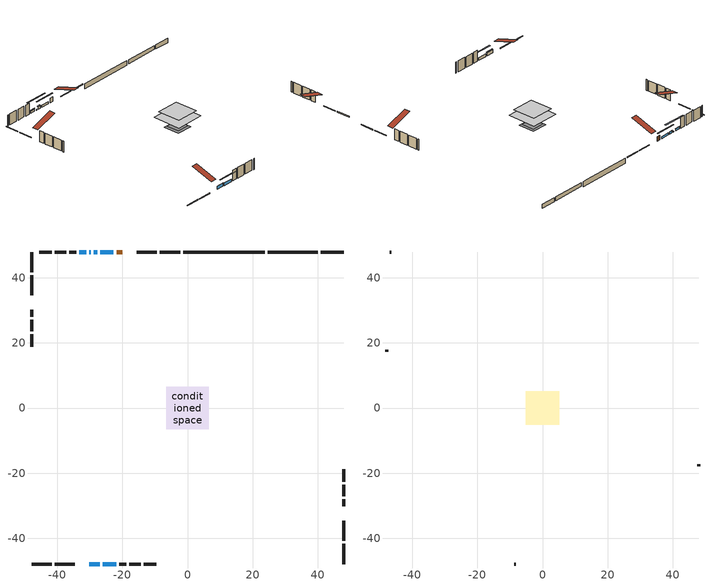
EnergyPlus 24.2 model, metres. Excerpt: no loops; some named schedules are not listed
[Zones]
conditioned space
 floor adiabatic (AdiabaticFloorConstruction): -6.56,-6.56 -6.56,6.56 6.56,6.56 6.56,-6.56 z2.84
 floor foundation (Slab1 construction): -1.92,-1.92 -1.92,1.92 1.92,1.92 1.92,-1.92 z-1.56
 floor foundation (Slab1 construction 1): -2.83,-2.83 -2.83,2.83 2.83,2.83 2.83,-2.83 z-1.37
 floor foundation (Slab1 construction 2): -3.64,-3.64 -3.64,3.64 3.64,3.64 3.64,-3.64 z-1.83
 wall outside (RimJoist1 construction): -2.29,47.89 -8.49,47.89 / -47.89,-47.89 -41.69,-47.89 / -47.89,47.89 -47.89,41.69 / 47.89,-47.89 47.89,-41.69 z0.4:0.7
 wall outside (RimJoist2 construction): -9.42,47.89 -15.57,47.89 / -40.76,-47.89 -34.62,-47.89 / -47.89,40.76 -47.89,34.62 / 47.89,-40.76 47.89,-34.62 z0.4:0.7
 wall outside (AdiabaticWallConstruction 1): -20.08,47.89 -21.79,47.89 z0.4:2.43
 wall outside (AdiabaticWallConstruction): -22.72,47.89 -26.78,47.89 z0.4:1.29; -27.7,47.89 -28.83,47.89 / -31.02,47.89 -33.27,47.89 z0.4:1.39; -30.1,-47.89 -26.91,-47.89 z0.4:1.8; -29.75,47.89 -30.1,47.89 z0.4:0.7; -25.98,-47.89 -21.9,-47.89 z0.4:1.6
 wall outside (Wall1 construction): -34.2,47.89 -36.3,47.89 / -20.97,-47.89 -18.87,-47.89 / -47.89,30.1 -47.89,28 / 47.89,-30.1 47.89,-28 z0.4:5.28
 wall outside (Wall2 construction): -37.23,47.89 -40.75,47.89 / -17.94,-47.89 -14.41,-47.89 / -47.89,27.07 -47.89,23.54 / 47.89,-27.07 47.89,-23.54 z0.4:5.28
 wall outside (Wall3 construction): -41.68,47.89 -45.54,47.89 / -13.49,-47.89 -9.63,-47.89 / -47.89,22.61 -47.89,18.76 / 47.89,-22.61 47.89,-18.76 z0.4:5.28
 wall foundation (FoundationWall1 construction): 47.89,47.89 40.88,47.89 z-1.56:0.4
 wall foundation (FoundationWall2 construction): 39.95,47.89 24.71,47.89 z-1.37:0.31
 wall foundation (FoundationWall3 construction): -1.36,47.89,-1.83 -1.36,47.89,0.4 21.27,47.89,0.4 21.27,47.89,0.36 23.78,47.89,0.36 23.78,47.89,-1.83
 window (WindowConstruction): -22.72,47.89 -26.78,47.89 z0.4:1.29
 window (WindowConstruction 3): -27.71,47.89 -28.83,47.89 z0.4:1.39
 window (WindowConstruction 4): -30.1,-47.89 -26.91,-47.89 z0.4:1.8
 window (WindowConstruction 5): -29.76,47.89 -30.09,47.89 z0.4:0.7
 window (WindowConstruction 1): -25.98,-47.89 -21.9,-47.89 z0.4:1.59
 window (WindowConstruction 2): -31.02,47.89 -33.27,47.89 z0.4:1.38
 door (Door): -20.08,47.89 -21.79,47.89 z0.4:2.43
 ceiling adiabatic (AdiabaticFloorConstruction): 6.56,-6.56 6.56,6.56 -6.56,6.56 -6.56,-6.56 z2.84
attic - vented
 floor to conditioned space (Floor1 construction Reversed): -5.17,-5.17 -5.17,5.17 5.17,5.17 5.17,-5.17 z5.28
 wall outside (Wall4 construction): -46.47,47.89 -46.96,47.89 / -8.7,-47.89 -8.21,-47.89 / -47.89,17.83 -47.89,17.34 / 47.89,-17.83 47.89,-17.34 z0.4:5.28
 roof outside (Roof1 construction): -19.15,47.89,5.28 -19.15,37.81,8.64 -16.5,37.81,8.64 -16.5,47.89,5.28; -31.03,-47.89,5.28 -31.03,-37.81,8.64 -33.69,-37.81,8.64 -33.69,-47.89,5.28; -47.89,31.03,5.28 -37.81,31.03,8.64 -37.81,33.69,8.64 -47.89,33.69,5.28; 47.89,-31.03,5.28 37.81,-31.03,8.64 37.81,-33.69,8.64 47.89,-33.69,5.28
shading: -29.42,47.89 -20.08,47.89 -20.08,48.3 -29.42,48.3 z3.93; -29.03,47.89 -27.5,47.89 -27.5,48.3 -29.03,48.3 z1.59; -26.71,-47.89 -30.3,-47.89 -30.3,-48.3 -26.71,-48.3 z2; -35.18,47.89 -24.67,47.89 -24.67,48.3 -35.18,48.3 z5.78; -19.26,-47.89 -28.62,-47.89 -28.62,-48.3 -19.26,-48.3 z4.23; -33.47,47.89 -30.82,47.89 -30.82,48.3 -33.47,48.3 z1.59
[Building]
Building 1: Terrain=Suburbs
[Site:Location]
Winnipeg Intl AP_MB: Latitude {deg}=49.91; Longitude {deg}=-97.24; Time Zone {hr}=-6; Elevation {m}=239; Keep Site Location Information=Yes
[Site:GroundTemperature:Shallow]
-2.46526, -5.11642, -5.32873, -4.07063, 0.979979, 6.00706, 10.3653, 13.1261, 13.3606, 11.1152, 6.8681, 1.99523
[Site:WaterMainsTemperature]
Calculation Method=Schedule; Temperature Schedule=mains temperature schedule
[Material] Roughness=Rough; Thermal Absorptance=0.9
Name | Thickness {m} | Conductivity {W/m-K} | Density {kg/m3} | Specific Heat {J/kg-K} | Solar Absorptance | Visible Absorptance
asphalt or fiberglass shingles | 0.00635 | 0.162714 | 1121.4 | 1465.45 | 0.84 | 0.84
ceiling loosefill ins | 0.169333 | 0.0480833 | 16.02 | 1046.75 | 0.7 | 0.7
ceiling stud and cavity | 0.1397 | 0.268937 | 65.682 | 1177.47 | 0.7 | 0.7
concrete 4.0 in. | 0.1016 | 1.803125 | 2242.8 | 837.4 | 0.7 | 0.7
concrete 8.0 in. | 0.2032 | 1.803125 | 2242.8 | 837.4 | 0.7 | 0.7
door material | 0.04445 | 0.188738 | 512.64 | 1214.23 | 0.7 | 0.7
exterior vertical ins | 0.0454343 | 0.029427 | 32.04 | 1214.23 | 0.7 | 0.7
floor covering | 0.0127 | 0.0433444 | 54.468 | 1339.84 | 0.6 | 0.6
floor rigid ins; wall rigid ins | 0.512978 | 0.029427 | 32.04 | 1214.23 | 0.7 | 0.7
floor stud and cavity | 0.1397 | 1.75129 | 37.0049 | 1207.88 | 0.7 | 0.7
furniture material conditioned space 1 | 0.1524 | 0.115458 | 640.8 | 1214.23 | 0.6 | 0.6
gypsum board | 0.0127 | 0.160291 | 801 | 837.4 | 0.6 | 0.6
gypsum board 1 | 0.0127 | 0.160291 | 801 | 837.4 | 0.7 | 0.7
osb sheathing 0.5 in. | 0.0127 | 0.115458 | 512.64 | 1214.23 | 0.7 | 0.7
osb sheathing 0.75 in. | 0.01905 | 0.115458 | 512.64 | 1214.23 | 0.7 | 0.7
osb sheathing 2.0 in. | 0.0508 | 0.115458 | 512.64 | 1214.23 | 0.7 | 0.7
rim joist stud and cavity | 0.0508 | 0.0451784 | 125.044 | 1163.47 | 0.6 | 0.6
rim joist stud and cavity 1 | 0.0508 | 0.029095 | 125.044 | 1163.47 | 0.6 | 0.6
wall stud and cavity | 0.1397 | 0.0945631 | 139.0536 | 1170.24 | 0.7 | 0.7
wall stud and cavity 1 | 0.1397 | 0.0935595 | 139.0536 | 1170.24 | 0.7 | 0.7
wall stud and cavity 2 | 0.1397 | 0.0934493 | 139.0536 | 1170.24 | 0.7 | 0.7
wall stud and cavity 3 | 0.0889 | 6.1454 | 50.32683 | 1063.81 | 0.6 | 0.6
wall stud and cavity 4 | 0.0889 | 0.380278 | 52.3479 | 1209.89 | 0.7 | 0.7
wall stud and cavity 5 | 0.0889 | 0.391764 | 83.0341 | 1211.67 | 0.7 | 0.7
wood siding | 0.0254 | 0.102417 | 544.68 | 1172.36 | 0.4 | 0.4
wood siding 1 | 0.00254 | 0.102417 | 544.68 | 1172.36 | 0.4 | 0.4
wood siding 2; wood siding 3; wood siding 4 | 0.0254 | 0.102417 | 544.68 | 1172.36 | 0.7 | 0.7
[WindowMaterial:SimpleGlazingSystem]
Name | U-Factor {W/m2-K} | Solar Heat Gain Coefficient
WindowMaterial | 3.304596 | 0.64
WindowMaterial 1 | 3.30119 | 0.67
WindowMaterial 2 | 3.30346 | 0.65
WindowMaterial 3 | 3.298918 | 0.68
WindowMaterial 4 | 2.90941 | 0.43
[Construction]
AdiabaticFloorConstruction: floor stud and cavity, floor rigid ins, osb sheathing 0.75 in., floor covering
AdiabaticWallConstruction: wood siding 3, wall rigid ins, wall stud and cavity 4, gypsum board
AdiabaticWallConstruction 1: wood siding 4, wall rigid ins, wall stud and cavity 4, gypsum board
Door: door material
Floor1 construction Reversed: gypsum board, ceiling stud and cavity, ceiling loosefill ins
FoundationWall1 construction; FoundationWall2 construction: concrete 8.0 in.
FoundationWall3 construction: concrete 8.0 in., gypsum board 1
furniture construction conditioned space 1: furniture material conditioned space 1
PartitionWallConstruction: gypsum board, wall stud and cavity 5, gypsum board
RimJoist1 construction: wood siding 2, osb sheathing 2.0 in., rim joist stud and cavity
RimJoist2 construction: wood siding 2, osb sheathing 2.0 in., rim joist stud and cavity 1
Roof1 construction: asphalt or fiberglass shingles
Slab1 construction; Slab1 construction 1; Slab1 construction 2: concrete 4.0 in.
Wall1 construction: wood siding, osb sheathing 0.5 in., wall stud and cavity, gypsum board
Wall2 construction: wood siding, osb sheathing 0.5 in., wall stud and cavity 1, gypsum board
Wall3 construction: wood siding, osb sheathing 0.5 in., wall stud and cavity 2, gypsum board
Wall4 construction: wood siding 1, wall stud and cavity 3
WindowConstruction: WindowMaterial
WindowConstruction 1: WindowMaterial 1
WindowConstruction 2; WindowConstruction 3: WindowMaterial 2
WindowConstruction 4: WindowMaterial 3
WindowConstruction 5: WindowMaterial 4
[Zone] Multiplier=1; Part of Total Floor Area=Yes
Name | Volume {m3}
attic - vented | 58.4325
conditioned space | 679.8
[Space]
Name | Zone | Volume {m3}
attic - vented 1 | attic - vented | 58.4325
conditioned space 1 | conditioned space | 679.8
[ZoneInfiltration:EffectiveLeakageArea]
infil attic - vented 1: Zone or Space=attic - vented 1; Schedule=Always On Discrete; Effective Air Leakage Area {cm2}=3570.67; Stack Coefficient=0.000572791; Wind Coefficient=1.61703e-05
[ZoneMixing]
whole house fan mix: Zone or Space=attic - vented; Schedule=Always On Continuous; Design Flow Rate Calculation Method=Flow/Zone; Design Flow Rate {m3/s}=0; Source Zone or Space=conditioned space
[SurfaceProperty:ExposedFoundationPerimeter] Exposed Perimeter Calculation Method=TotalExposedPerimeter
Name | Total Exposed Perimeter {m}
Slab1 | 7.01
Slab1 1 | 15.24
Slab1 2 | 25.146
[InternalMass] Zone or ZoneList=conditioned space; Space or SpaceList=conditioned space 1
Name | Construction | Surface Area {m2}
furniture mass conditioned space 1 | furniture construction conditioned space 1 | 108.763
partition wall mass | PartitionWallConstruction | 271.908
[Lights]
interior lighting: Zone or ZoneList or Space or SpaceList=conditioned space 1; Schedule=interior lighting schedule; Design Level Calculation Method=LightingLevel; Lighting Level {W}=343.2; Return Air Fraction=0; Fraction Radiant=0.6; Fraction Visible=0.2; Fraction Replaceable=1
[People]
occupants: Zone or ZoneList or Space or SpaceList=conditioned space 1; Number of People Schedule=occupants schedule; Number of People Calculation Method=People; Number of People=3; Fraction Radiant=0.314171; Sensible Heat Fraction=0.56303; Activity Level Schedule=occupants activity schedule; Carbon Dioxide Generation Rate {m3/s-W}=0; Enable ASHRAE 55 Comfort Warnings=No; Mean Radiant Temperature Calculation Type=EnclosureAveraged
[ElectricEquipment] Zone or ZoneList or Space or SpaceList=conditioned space 1; Design Level Calculation Method=EquipmentLevel
Name | Schedule | Design Level {W} | Fraction Latent | Fraction Radiant | Fraction Lost
clothes dryer | clothes dryer schedule | 140.772 | 0.015 | 0.081 | 0.85
clothes washer | clothes washer schedule | 32.1985 | 0.03 | 0.162 | 0.7
cooking range | cooking range schedule | 215.147 | 0.08 | 0.432 | 0.2
dishwasher | dishwasher schedule | 66.8632 | 0.3 | 0.18 | 0.4
fridge | fridge schedule | 72.9452 | 0 | 0.6 | 0
mech vent house fan | mech vent house fan schedule | 10 | 0 | 0 | 1
mech vent house fan cfis | mech vent house fan cfis schedule | 0 | 0 | 0 | 0
misc plug loads | misc plug loads schedule | 494.7 | 0.045 | 0.513 | 0.1
whole house fan | Always On Discrete | 0 | 0 | 0 | 1
[OtherEquipment] Zone or ZoneList or Space or SpaceList=conditioned space 1; Design Level Calculation Method=EquipmentLevel
Name | Fuel Type | Schedule | Design Level {W} | Fraction Latent | Fraction Radiant | Fraction Lost
clothes dryer 1 | Electricity | clothes dryer schedule | 0 | 0.015 | 0.081 | 0.85
cooking range 1 | Electricity | cooking range schedule | 0 | 0.08 | 0.432 | 0.2
general water use latent | None | general water use schedule | 62.594 | 1 | 0 | 0
general water use sensible | None | general water use schedule | -61.6891 | 0 | 0.6 | 0
mech vent house fan latent load | None | Always On Discrete | 0 | 1 | 0 | 0
mech vent house fan sensible load | None | Always On Discrete | 0 | 0 | 0 | 0
water heater energy adjustment1 | NaturalGas | Always On Discrete | 0.01 | 0 | 0 | 1
[ZoneInfiltration:DesignFlowRate] Zone or ZoneList or Space or SpaceList=conditioned space 1; Schedule=Always On Discrete; Design Flow Rate Calculation Method=Flow/Zone; Design Flow Rate {m3/s}=0
infil flow; natural vent flow; whole house fan flow
[Foundation:Kiva] Initial Indoor Air Temperature {C}=21; Wall Depth Below Slab {m}=0.2032
Name | Wall Height Above Grade {m} | Custom Block Material Name 1 | Custom Block Depth 1 {m} | Custom Block X Position 1 {m} | Custom Block Z Position 1 {m}
Foundation Kiva 1 | 0.399989
Foundation Kiva 2 | 0.309982
Foundation Kiva 3 | 0.40002 | exterior vertical ins | 2.23001 | 0.2159 | 0
[Foundation:Kiva:Settings]
Soil Conductivity {W/m-K}=0.849921; Soil Density {kg/m3}=1842.3; Soil Specific Heat {J/kg-K}=418.7; Ground Solar Absorptivity=0.9; Ground Thermal Absorptivity=0.9; Ground Surface Roughness {m}=0.03; Far-Field Width {m}=40; Deep-Ground Boundary Condition=ZeroFlux; Deep-Ground Depth {m}=40; Minimum Cell Dimension {m}=0.2; Maximum Cell Growth Coefficient=3; Simulation Timestep=Timestep
[Exterior:Lights]
exterior lighting: Schedule=exterior lighting schedule; Design Level {W}=75.6
[Schedule:Constant]
Name | Hourly Value
Always On Continuous; mech vent house fan schedule; mech vent house fan cfis schedule; Always On Discrete | 1
occupants activity schedule | 117.228
fridge schedule | 0
[Schedule:Day:Interval]
interior lighting schedule day: No, 01:00, 0.108182, 04:00, 0.0901515, 05:00, 0.0991667, 06:00, 0.162273, 07:00, 0.270455, 08:00, 0.342576, 10:00, 0.369621, 11:00, 0.351591, 12:00, 0.333561, 13:00, 0.324545, 14:00, 0.31553, 15:00, 0.333561, 16:00, 0.369621, 17:00, 0.450758, 18:00, 0.585985, 19:00, 0.775303, 20:00, 0.955606, 21:00, 0.991667, 22:00, 0.712197, 23:00, 0.360606, 24:00, 0.162273
interior lighting schedule default day: No, 24:00, 0
[Schedule:Week:Daily]
interior lighting schedule Week Rule - Jan1-Jan27: interior lighting schedule day, interior lighting schedule day, interior lighting schedule day, interior lighting schedule day, interior lighting schedule day, interior lighting schedule day, interior lighting schedule day, interior lighting schedule default day, interior lighting schedule default day, interior lighting schedule default day, interior lighting schedule default day, interior lighting schedule default day
interior lighting schedule Week Rule - Jan28-Feb3: interior lighting schedule day, interior lighting schedule day, interior lighting schedule day, interior lighting schedule day, interior lighting schedule day 1, interior lighting schedule day 1, interior lighting schedule day 1, interior lighting schedule default day, interior lighting schedule default day, interior lighting schedule default day, interior lighting schedule default day, interior lighting schedule default day
interior lighting schedule Week Rule - Feb4-Feb24: interior lighting schedule day 1, interior lighting schedule day 1, interior lighting schedule day 1, interior lighting schedule day 1, interior lighting schedule day 1, interior lighting schedule day 1, interior lighting schedule day 1, interior lighting schedule default day, interior lighting schedule default day, interior lighting schedule default day, interior lighting schedule default day, interior lighting schedule default day
interior lighting schedule Week Rule - Feb25-Mar3: interior lighting schedule day 1, interior lighting schedule day 1, interior lighting schedule day 1, interior lighting schedule day 1, interior lighting schedule day 2, interior lighting schedule day 2, interior lighting schedule day 2, interior lighting schedule default day, interior lighting schedule default day, interior lighting schedule default day, interior lighting schedule default day, interior lighting schedule default day
interior lighting schedule Week Rule - Mar4-Mar31: interior lighting schedule day 2, interior lighting schedule day 2, interior lighting schedule day 2, interior lighting schedule day 2, interior lighting schedule day 2, interior lighting schedule day 2, interior lighting schedule day 2, interior lighting schedule default day, interior lighting schedule default day, interior lighting schedule default day, interior lighting schedule default day, interior lighting schedule default day
interior lighting schedule Week Rule - Apr1-Apr28: interior lighting schedule day 3, interior lighting schedule day 3, interior lighting schedule day 3, interior lighting schedule day 3, interior lighting schedule day 3, interior lighting schedule day 3, interior lighting schedule day 3, interior lighting schedule default day, interior lighting schedule default day, interior lighting schedule default day, interior lighting schedule default day, interior lighting schedule default day
interior lighting schedule Week Rule - Apr29-May5: interior lighting schedule day 3, interior lighting schedule day 3, interior lighting schedule day 4, interior lighting schedule day 4, interior lighting schedule day 4, interior lighting schedule day 4, interior lighting schedule day 4, interior lighting schedule default day, interior lighting schedule default day, interior lighting schedule default day, interior lighting schedule default day, interior lighting schedule default day
interior lighting schedule Week Rule - May6-May26: interior lighting schedule day 4, interior lighting schedule day 4, interior lighting schedule day 4, interior lighting schedule day 4, interior lighting schedule day 4, interior lighting schedule day 4, interior lighting schedule day 4, interior lighting schedule default day, interior lighting schedule default day, interior lighting schedule default day, interior lighting schedule default day, interior lighting schedule default day
interior lighting schedule Week Rule - May27-Jun2: interior lighting schedule day 4, interior lighting schedule day 4, interior lighting schedule day 4, interior lighting schedule day 4, interior lighting schedule day 4, interior lighting schedule day 5, interior lighting schedule day 5, interior lighting schedule default day, interior lighting schedule default day, interior lighting schedule default day, interior lighting schedule default day, interior lighting schedule default day
interior lighting schedule Week Rule - Jun3-Jun30: interior lighting schedule day 5, interior lighting schedule day 5, interior lighting schedule day 5, interior lighting schedule day 5, interior lighting schedule day 5, interior lighting schedule day 5, interior lighting schedule day 5, interior lighting schedule default day, interior lighting schedule default day, interior lighting schedule default day, interior lighting schedule default day, interior lighting schedule default day
interior lighting schedule Week Rule - Jul1-Jul28: interior lighting schedule day 6, interior lighting schedule day 6, interior lighting schedule day 6, interior lighting schedule day 6, interior lighting schedule day 6, interior lighting schedule day 6, interior lighting schedule day 6, interior lighting schedule default day, interior lighting schedule default day, interior lighting schedule default day, interior lighting schedule default day, interior lighting schedule default day
interior lighting schedule Week Rule - Jul29-Aug4: interior lighting schedule day 6, interior lighting schedule day 6, interior lighting schedule day 6, interior lighting schedule day 7, interior lighting schedule day 7, interior lighting schedule day 7, interior lighting schedule day 7, interior lighting schedule default day, interior lighting schedule default day, interior lighting schedule default day, interior lighting schedule default day, interior lighting schedule default day
interior lighting schedule Week Rule - Aug5-Aug25: interior lighting schedule day 7, interior lighting schedule day 7, interior lighting schedule day 7, interior lighting schedule day 7, interior lighting schedule day 7, interior lighting schedule day 7, interior lighting schedule day 7, interior lighting schedule default day, interior lighting schedule default day, interior lighting schedule default day, interior lighting schedule default day, interior lighting schedule default day
interior lighting schedule Week Rule - Aug26-Sep1: interior lighting schedule day 7, interior lighting schedule day 7, interior lighting schedule day 7, interior lighting schedule day 7, interior lighting schedule day 7, interior lighting schedule day 7, interior lighting schedule day 8, interior lighting schedule default day, interior lighting schedule default day, interior lighting schedule default day, interior lighting schedule default day, interior lighting schedule default day
interior lighting schedule Week Rule - Sep2-Sep29: interior lighting schedule day 8, interior lighting schedule day 8, interior lighting schedule day 8, interior lighting schedule day 8, interior lighting schedule day 8, interior lighting schedule day 8, interior lighting schedule day 8, interior lighting schedule default day, interior lighting schedule default day, interior lighting schedule default day, interior lighting schedule default day, interior lighting schedule default day
interior lighting schedule Week Rule - Sep30-Oct6: interior lighting schedule day 8, interior lighting schedule day 9, interior lighting schedule day 9, interior lighting schedule day 9, interior lighting schedule day 9, interior lighting schedule day 9, interior lighting schedule day 9, interior lighting schedule default day, interior lighting schedule default day, interior lighting schedule default day, interior lighting schedule default day, interior lighting schedule default day
interior lighting schedule Week Rule - Oct7-Oct27: interior lighting schedule day 9, interior lighting schedule day 9, interior lighting schedule day 9, interior lighting schedule day 9, interior lighting schedule day 9, interior lighting schedule day 9, interior lighting schedule day 9, interior lighting schedule default day, interior lighting schedule default day, interior lighting schedule default day, interior lighting schedule default day, interior lighting schedule default day
interior lighting schedule Week Rule - Oct28-Nov3: interior lighting schedule day 9, interior lighting schedule day 9, interior lighting schedule day 9, interior lighting schedule day 9, interior lighting schedule day 10, interior lighting schedule day 10, interior lighting schedule day 10, interior lighting schedule default day, interior lighting schedule default day, interior lighting schedule default day, interior lighting schedule default day, interior lighting schedule default day
interior lighting schedule Week Rule - Nov4-Nov24: interior lighting schedule day 10, interior lighting schedule day 10, interior lighting schedule day 10, interior lighting schedule day 10, interior lighting schedule day 10, interior lighting schedule day 10, interior lighting schedule day 10, interior lighting schedule default day, interior lighting schedule default day, interior lighting schedule default day, interior lighting schedule default day, interior lighting schedule default day
interior lighting schedule Week Rule - Nov25-Dec1: interior lighting schedule day 10, interior lighting schedule day 10, interior lighting schedule day 10, interior lighting schedule day 10, interior lighting schedule day 10, interior lighting schedule day 10, interior lighting schedule day 11, interior lighting schedule default day, interior lighting schedule default day, interior lighting schedule default day, interior lighting schedule default day, interior lighting schedule default day
interior lighting schedule Week Rule - Dec2-Dec31: interior lighting schedule day 11, interior lighting schedule day 11, interior lighting schedule day 11, interior lighting schedule day 11, interior lighting schedule day 11, interior lighting schedule day 11, interior lighting schedule day 11, interior lighting schedule default day, interior lighting schedule default day, interior lighting schedule default day, interior lighting schedule default day, interior lighting schedule default day
occupants schedule Week Rule - Jan1-Dec31: occupants schedule day, occupants schedule day, occupants schedule day, occupants schedule day, occupants schedule day, occupants schedule day, occupants schedule day, occupants schedule default day, occupants schedule default day, occupants schedule default day, occupants schedule default day, occupants schedule default day
clothes dryer schedule Week Rule - Jan1-Dec31: clothes dryer schedule day, clothes dryer schedule day, clothes dryer schedule day, clothes dryer schedule day, clothes dryer schedule day, clothes dryer schedule day, clothes dryer schedule day, clothes dryer schedule default day, clothes dryer schedule default day, clothes dryer schedule default day, clothes dryer schedule default day, clothes dryer schedule default day
clothes washer schedule Week Rule - Jan1-Dec31: clothes washer schedule day, clothes washer schedule day, clothes washer schedule day, clothes washer schedule day, clothes washer schedule day, clothes washer schedule day, clothes washer schedule day, clothes washer schedule default day, clothes washer schedule default day, clothes washer schedule default day, clothes washer schedule default day, clothes washer schedule default day
cooking range schedule Week Rule - Jan1-Dec31: cooking range schedule day, cooking range schedule day, cooking range schedule day, cooking range schedule day, cooking range schedule day, cooking range schedule day, cooking range schedule day, cooking range schedule default day, cooking range schedule default day, cooking range schedule default day, cooking range schedule default day, cooking range schedule default day
dishwasher schedule Week Rule - Jan1-Dec31: dishwasher schedule day, dishwasher schedule day, dishwasher schedule day, dishwasher schedule day, dishwasher schedule day, dishwasher schedule day, dishwasher schedule day, dishwasher schedule default day, dishwasher schedule default day, dishwasher schedule default day, dishwasher schedule default day, dishwasher schedule default day
misc plug loads schedule Week Rule - Jan1-Dec31: misc plug loads schedule day, misc plug loads schedule day, misc plug loads schedule day, misc plug loads schedule day, misc plug loads schedule day, misc plug loads schedule day, misc plug loads schedule day, misc plug loads schedule default day, misc plug loads schedule default day, misc plug loads schedule default day, misc plug loads schedule default day, misc plug loads schedule default day
general water use schedule Week Rule - Jan1-Dec31: general water use schedule day, general water use schedule day, general water use schedule day, general water use schedule day, general water use schedule day, general water use schedule day, general water use schedule day, general water use schedule default day, general water use schedule default day, general water use schedule default day, general water use schedule default day, general water use schedule default day
exterior lighting schedule Week Rule - Jan1-Jan27: exterior lighting schedule day, exterior lighting schedule day, exterior lighting schedule day, exterior lighting schedule day, exterior lighting schedule day, exterior lighting schedule day, exterior lighting schedule day, exterior lighting schedule default day, exterior lighting schedule default day, exterior lighting schedule default day, exterior lighting schedule default day, exterior lighting schedule default day
exterior lighting schedule Week Rule - Jan28-Feb3: exterior lighting schedule day, exterior lighting schedule day, exterior lighting schedule day, exterior lighting schedule day, exterior lighting schedule day 1, exterior lighting schedule day 1, exterior lighting schedule day 1, exterior lighting schedule default day, exterior lighting schedule default day, exterior lighting schedule default day, exterior lighting schedule default day, exterior lighting schedule default day
exterior lighting schedule Week Rule - Feb4-Feb24: exterior lighting schedule day 1, exterior lighting schedule day 1, exterior lighting schedule day 1, exterior lighting schedule day 1, exterior lighting schedule day 1, exterior lighting schedule day 1, exterior lighting schedule day 1, exterior lighting schedule default day, exterior lighting schedule default day, exterior lighting schedule default day, exterior lighting schedule default day, exterior lighting schedule default day
exterior lighting schedule Week Rule - Feb25-Mar3: exterior lighting schedule day 1, exterior lighting schedule day 1, exterior lighting schedule day 1, exterior lighting schedule day 1, exterior lighting schedule day 2, exterior lighting schedule day 2, exterior lighting schedule day 2, exterior lighting schedule default day, exterior lighting schedule default day, exterior lighting schedule default day, exterior lighting schedule default day, exterior lighting schedule default day
exterior lighting schedule Week Rule - Mar4-Mar31: exterior lighting schedule day 2, exterior lighting schedule day 2, exterior lighting schedule day 2, exterior lighting schedule day 2, exterior lighting schedule day 2, exterior lighting schedule day 2, exterior lighting schedule day 2, exterior lighting schedule default day, exterior lighting schedule default day, exterior lighting schedule default day, exterior lighting schedule default day, exterior lighting schedule default day
exterior lighting schedule Week Rule - Apr1-Apr28: exterior lighting schedule day 3, exterior lighting schedule day 3, exterior lighting schedule day 3, exterior lighting schedule day 3, exterior lighting schedule day 3, exterior lighting schedule day 3, exterior lighting schedule day 3, exterior lighting schedule default day, exterior lighting schedule default day, exterior lighting schedule default day, exterior lighting schedule default day, exterior lighting schedule default day
exterior lighting schedule Week Rule - Apr29-May5: exterior lighting schedule day 3, exterior lighting schedule day 3, exterior lighting schedule day 4, exterior lighting schedule day 4, exterior lighting schedule day 4, exterior lighting schedule day 4, exterior lighting schedule day 4, exterior lighting schedule default day, exterior lighting schedule default day, exterior lighting schedule default day, exterior lighting schedule default day, exterior lighting schedule default day
exterior lighting schedule Week Rule - May6-May26: exterior lighting schedule day 4, exterior lighting schedule day 4, exterior lighting schedule day 4, exterior lighting schedule day 4, exterior lighting schedule day 4, exterior lighting schedule day 4, exterior lighting schedule day 4, exterior lighting schedule default day, exterior lighting schedule default day, exterior lighting schedule default day, exterior lighting schedule default day, exterior lighting schedule default day
exterior lighting schedule Week Rule - May27-Jun2: exterior lighting schedule day 4, exterior lighting schedule day 4, exterior lighting schedule day 4, exterior lighting schedule day 4, exterior lighting schedule day 4, exterior lighting schedule day 5, exterior lighting schedule day 5, exterior lighting schedule default day, exterior lighting schedule default day, exterior lighting schedule default day, exterior lighting schedule default day, exterior lighting schedule default day
exterior lighting schedule Week Rule - Jun3-Jun30: exterior lighting schedule day 5, exterior lighting schedule day 5, exterior lighting schedule day 5, exterior lighting schedule day 5, exterior lighting schedule day 5, exterior lighting schedule day 5, exterior lighting schedule day 5, exterior lighting schedule default day, exterior lighting schedule default day, exterior lighting schedule default day, exterior lighting schedule default day, exterior lighting schedule default day
exterior lighting schedule Week Rule - Jul1-Jul28: exterior lighting schedule day 6, exterior lighting schedule day 6, exterior lighting schedule day 6, exterior lighting schedule day 6, exterior lighting schedule day 6, exterior lighting schedule day 6, exterior lighting schedule day 6, exterior lighting schedule default day, exterior lighting schedule default day, exterior lighting schedule default day, exterior lighting schedule default day, exterior lighting schedule default day
exterior lighting schedule Week Rule - Jul29-Aug4: exterior lighting schedule day 6, exterior lighting schedule day 6, exterior lighting schedule day 6, exterior lighting schedule day 7, exterior lighting schedule day 7, exterior lighting schedule day 7, exterior lighting schedule day 7, exterior lighting schedule default day, exterior lighting schedule default day, exterior lighting schedule default day, exterior lighting schedule default day, exterior lighting schedule default day
exterior lighting schedule Week Rule - Aug5-Aug25: exterior lighting schedule day 7, exterior lighting schedule day 7, exterior lighting schedule day 7, exterior lighting schedule day 7, exterior lighting schedule day 7, exterior lighting schedule day 7, exterior lighting schedule day 7, exterior lighting schedule default day, exterior lighting schedule default day, exterior lighting schedule default day, exterior lighting schedule default day, exterior lighting schedule default day
exterior lighting schedule Week Rule - Aug26-Sep1: exterior lighting schedule day 7, exterior lighting schedule day 7, exterior lighting schedule day 7, exterior lighting schedule day 7, exterior lighting schedule day 7, exterior lighting schedule day 7, exterior lighting schedule day 8, exterior lighting schedule default day, exterior lighting schedule default day, exterior lighting schedule default day, exterior lighting schedule default day, exterior lighting schedule default day
exterior lighting schedule Week Rule - Sep2-Sep29: exterior lighting schedule day 8, exterior lighting schedule day 8, exterior lighting schedule day 8, exterior lighting schedule day 8, exterior lighting schedule day 8, exterior lighting schedule day 8, exterior lighting schedule day 8, exterior lighting schedule default day, exterior lighting schedule default day, exterior lighting schedule default day, exterior lighting schedule default day, exterior lighting schedule default day
exterior lighting schedule Week Rule - Sep30-Oct6: exterior lighting schedule day 8, exterior lighting schedule day 9, exterior lighting schedule day 9, exterior lighting schedule day 9, exterior lighting schedule day 9, exterior lighting schedule day 9, exterior lighting schedule day 9, exterior lighting schedule default day, exterior lighting schedule default day, exterior lighting schedule default day, exterior lighting schedule default day, exterior lighting schedule default day
exterior lighting schedule Week Rule - Oct7-Oct27: exterior lighting schedule day 9, exterior lighting schedule day 9, exterior lighting schedule day 9, exterior lighting schedule day 9, exterior lighting schedule day 9, exterior lighting schedule day 9, exterior lighting schedule day 9, exterior lighting schedule default day, exterior lighting schedule default day, exterior lighting schedule default day, exterior lighting schedule default day, exterior lighting schedule default day
exterior lighting schedule Week Rule - Oct28-Nov3: exterior lighting schedule day 9, exterior lighting schedule day 9, exterior lighting schedule day 9, exterior lighting schedule day 9, exterior lighting schedule day 10, exterior lighting schedule day 10, exterior lighting schedule day 10, exterior lighting schedule default day, exterior lighting schedule default day, exterior lighting schedule default day, exterior lighting schedule default day, exterior lighting schedule default day
exterior lighting schedule Week Rule - Nov4-Nov24: exterior lighting schedule day 10, exterior lighting schedule day 10, exterior lighting schedule day 10, exterior lighting schedule day 10, exterior lighting schedule day 10, exterior lighting schedule day 10, exterior lighting schedule day 10, exterior lighting schedule default day, exterior lighting schedule default day, exterior lighting schedule default day, exterior lighting schedule default day, exterior lighting schedule default day
exterior lighting schedule Week Rule - Nov25-Dec1: exterior lighting schedule day 10, exterior lighting schedule day 10, exterior lighting schedule day 10, exterior lighting schedule day 10, exterior lighting schedule day 10, exterior lighting schedule day 10, exterior lighting schedule day 11, exterior lighting schedule default day, exterior lighting schedule default day, exterior lighting schedule default day, exterior lighting schedule default day, exterior lighting schedule default day
exterior lighting schedule Week Rule - Dec2-Dec31: exterior lighting schedule day 11, exterior lighting schedule day 11, exterior lighting schedule day 11, exterior lighting schedule day 11, exterior lighting schedule day 11, exterior lighting schedule day 11, exterior lighting schedule day 11, exterior lighting schedule default day, exterior lighting schedule default day, exterior lighting schedule default day, exterior lighting schedule default day, exterior lighting schedule default day
[Schedule:Year]
interior lighting schedule: interior lighting schedule Week Rule - Jan1-Jan27, 1, 1, 1, 27, interior lighting schedule Week Rule - Jan28-Feb3, 1, 28, 2, 3, interior lighting schedule Week Rule - Feb4-Feb24, 2, 4, 2, 24, interior lighting schedule Week Rule - Feb25-Mar3, 2, 25, 3, 3, interior lighting schedule Week Rule - Mar4-Mar31, 3, 4, 3, 31, interior lighting schedule Week Rule - Apr1-Apr28, 4, 1, 4, 28, interior lighting schedule Week Rule - Apr29-May5, 4, 29, 5, 5, interior lighting schedule Week Rule - May6-May26, 5, 6, 5, 26, interior lighting schedule Week Rule - May27-Jun2, 5, 27, 6, 2, interior lighting schedule Week Rule - Jun3-Jun30, 6, 3, 6, 30, interior lighting schedule Week Rule - Jul1-Jul28, 7, 1, 7, 28, interior lighting schedule Week Rule - Jul29-Aug4, 7, 29, 8, 4, interior lighting schedule Week Rule - Aug5-Aug25, 8, 5, 8, 25, interior lighting schedule Week Rule - Aug26-Sep1, 8, 26, 9, 1, interior lighting schedule Week Rule - Sep2-Sep29, 9, 2, 9, 29, interior lighting schedule Week Rule - Sep30-Oct6, 9, 30, 10, 6, interior lighting schedule Week Rule - Oct7-Oct27, 10, 7, 10, 27, interior lighting schedule Week Rule - Oct28-Nov3, 10, 28, 11, 3, interior lighting schedule Week Rule - Nov4-Nov24, 11, 4, 11, 24, interior lighting schedule Week Rule - Nov25-Dec1, 11, 25, 12, 1, interior lighting schedule Week Rule - Dec2-Dec31, 12, 2, 12, 31
occupants schedule: occupants schedule Week Rule - Jan1-Dec31, 1, 1, 12, 31
clothes dryer schedule: clothes dryer schedule Week Rule - Jan1-Dec31, 1, 1, 12, 31
clothes washer schedule: clothes washer schedule Week Rule - Jan1-Dec31, 1, 1, 12, 31
cooking range schedule: cooking range schedule Week Rule - Jan1-Dec31, 1, 1, 12, 31
dishwasher schedule: dishwasher schedule Week Rule - Jan1-Dec31, 1, 1, 12, 31
misc plug loads schedule: misc plug loads schedule Week Rule - Jan1-Dec31, 1, 1, 12, 31
general water use schedule: general water use schedule Week Rule - Jan1-Dec31, 1, 1, 12, 31
exterior lighting schedule: exterior lighting schedule Week Rule - Jan1-Jan27, 1, 1, 1, 27, exterior lighting schedule Week Rule - Jan28-Feb3, 1, 28, 2, 3, exterior lighting schedule Week Rule - Feb4-Feb24, 2, 4, 2, 24, exterior lighting schedule Week Rule - Feb25-Mar3, 2, 25, 3, 3, exterior lighting schedule Week Rule - Mar4-Mar31, 3, 4, 3, 31, exterior lighting schedule Week Rule - Apr1-Apr28, 4, 1, 4, 28, exterior lighting schedule Week Rule - Apr29-May5, 4, 29, 5, 5, exterior lighting schedule Week Rule - May6-May26, 5, 6, 5, 26, exterior lighting schedule Week Rule - May27-Jun2, 5, 27, 6, 2, exterior lighting schedule Week Rule - Jun3-Jun30, 6, 3, 6, 30, exterior lighting schedule Week Rule - Jul1-Jul28, 7, 1, 7, 28, exterior lighting schedule Week Rule - Jul29-Aug4, 7, 29, 8, 4, exterior lighting schedule Week Rule - Aug5-Aug25, 8, 5, 8, 25, exterior lighting schedule Week Rule - Aug26-Sep1, 8, 26, 9, 1, exterior lighting schedule Week Rule - Sep2-Sep29, 9, 2, 9, 29, exterior lighting schedule Week Rule - Sep30-Oct6, 9, 30, 10, 6, exterior lighting schedule Week Rule - Oct7-Oct27, 10, 7, 10, 27, exterior lighting schedule Week Rule - Oct28-Nov3, 10, 28, 11, 3, exterior lighting schedule Week Rule - Nov4-Nov24, 11, 4, 11, 24, exterior lighting schedule Week Rule - Nov25-Dec1, 11, 25, 12, 1, exterior lighting schedule Week Rule - Dec2-Dec31, 12, 2, 12, 31
[Schedule:Compact]
mains temperature schedule: Through: 01/01, For: AllDays, Until: 24:00, 3.57167, Through: 01/02, For: AllDays, Until: 24:00, 3.48889, Through: 01/03, For: AllDays, Until: 24:00, 3.40667, Through: 01/04, For: AllDays, Until: 24:00, 3.32611, Through: 01/05, For: AllDays, Until: 24:00, 3.24611, Through: 01/06, For: AllDays, Until: 24:00, 3.16778, Through: 01/07, For: AllDays, Until: 24:00, 3.09056, Through: 01/08, For: AllDays, Until: 24:00, 3.01444, Through: 01/09, For: AllDays, Until: 24:00, 2.93944, Through: 01/10, For: AllDays, Until: 24:00, 2.86611, Through: 01/11, For: AllDays, Until: 24:00, 2.79389, Through: 01/12, For: AllDays, Until: 24:00, 2.72278, Through: 01/13, For: AllDays, Until: 24:00, 2.65278, Through: 01/14, For: AllDays, Until: 24:00, 2.58444, Through: 01/15, For: AllDays, Until: 24:00, 2.51778, Through: 01/16, For: AllDays, Until: 24:00, 2.45222, Through: 01/17, For: AllDays, Until: 24:00, 2.38778, Through: 01/18, For: AllDays, Until: 24:00, 2.325, Through: 01/19, For: AllDays, Until: 24:00, 2.26389, Through: 01/20, For: AllDays, Until: 24:00, 2.20389, Through: 01/21, For: AllDays, Until: 24:00, 2.14556, Through: 01/22, For: AllDays, Until: 24:00, 2.08889, Through: 01/23, For: AllDays, Until: 24:00, 2.03333, Through: 01/24, For: AllDays, Until: 24:00, 1.97944, Through: 01/25, For: AllDays, Until: 24:00, 1.92722, Through: 01/26, For: AllDays, Until: 24:00, 1.87611, Through: 01/27, For: AllDays, Until: 24:00, 1.82722, Through: 01/28, For: AllDays, Until: 24:00, 1.77944, Through: 01/29, For: AllDays, Until: 24:00, 1.73333, Through: 01/30, For: AllDays, Until: 24:00, 1.68944, Through: 01/31, For: AllDays, Until: 24:00, 1.64667, Through: 02/01, For: AllDays, Until: 24:00, 1.60556, Through: 02/02, For: AllDays, Until: 24:00, 1.56611, Through: 02/03, For: AllDays, Until: 24:00, 1.52833, Through: 02/04, For: AllDays, Until: 24:00, 1.49222, Through: 02/05, For: AllDays, Until: 24:00, 1.45778, Through: 02/06, For: AllDays, Until: 24:00, 1.425, Through: 02/07, For: AllDays, Until: 24:00, 1.39389, Through: 02/08, For: AllDays, Until: 24:00, 1.36444, Through: 02/09, For: AllDays, Until: 24:00, 1.33722, Through: 02/10, For: AllDays, Until: 24:00, 1.31111, Through: 02/11, For: AllDays, Until: 24:00, 1.28722, Through: 02/12, For: AllDays, Until: 24:00, 1.26444, Through: 02/13, For: AllDays, Until: 24:00, 1.24389, Through: 02/14, For: AllDays, Until: 24:00, 1.22556, Through: 02/15, For: AllDays, Until: 24:00, 1.20833, Through: 02/16, For: AllDays, Until: 24:00, 1.19278, Through: 02/17, For: AllDays, Until: 24:00, 1.17944, Through: 02/18, For: AllDays, Until: 24:00, 1.16778, Through: 02/19, For: AllDays, Until: 24:00, 1.15778, Through: 02/20, For: AllDays, Until: 24:00, 1.14944, Through: 02/21, For: AllDays, Until: 24:00, 1.14333, Through: 02/22, For: AllDays, Until: 24:00, 1.13889, Through: 02/23, For: AllDays, Until: 24:00, 1.13611, Through: 02/24, For: AllDays, Until: 24:00, 1.135, Through: 02/25, For: AllDays, Until: 24:00, 1.13556, Through: 02/26, For: AllDays, Until: 24:00, 1.13833, Through: 02/27, For: AllDays, Until: 24:00, 1.14278, Through: 02/28, For: AllDays, Until: 24:00, 1.14889, Through: 03/01, For: AllDays, Until: 24:00, 1.15667, Through: 03/02, For: AllDays, Until: 24:00, 1.16667, Through: 03/03, For: AllDays, Until: 24:00, 1.17778, Through: 03/04, For: AllDays, Until: 24:00, 1.19111, Through: 03/05, For: AllDays, Until: 24:00, 1.20667, Through: 03/06, For: AllDays, Until: 24:00, 1.22333, Through: 03/07, For: AllDays, Until: 24:00, 1.24167, Through: 03/08, For: AllDays, Until: 24:00, 1.26222, Through: 03/09, For: AllDays, Until: 24:00, 1.28444, Through: 03/10, For: AllDays, Until: 24:00, 1.30833, Through: 03/11, For: AllDays, Until: 24:00, 1.33389, Through: 03/12, For: AllDays, Until: 24:00, 1.36167, Through: 03/13, For: AllDays, Until: 24:00, 1.39056, Through: 03/14, For: AllDays, Until: 24:00, 1.42111, Through: 03/15, For: AllDays, Until: 24:00, 1.45389, Through: 03/16, For: AllDays, Until: 24:00, 1.48833, Through: 03/17, For: AllDays, Until: 24:00, 1.52389, Through: 03/18, For: AllDays, Until: 24:00, 1.56167, Through: 03/19, For: AllDays, Until: 24:00, 1.60111, Through: 03/20, For: AllDays, Until: 24:00, 1.64167, Through: 03/21, For: AllDays, Until: 24:00, 1.68444, Through: 03/22, For: AllDays, Until: 24:00, 1.72833, Through: 03/23, For: AllDays, Until: 24:00, 1.77444, Through: 03/24, For: AllDays, Until: 24:00, 1.82167, Through: 03/25, For: AllDays, Until: 24:00, 1.87056, Through: 03/26, For: AllDays, Until: 24:00, 1.92111, Through: 03/27, For: AllDays, Until: 24:00, 1.97333, Through: 03/28, For: AllDays, Until: 24:00, 2.02722, Through: 03/29, For: AllDays, Until: 24:00, 2.08222, Through: 03/30, For: AllDays, Until: 24:00, 2.13889, Through: 03/31, For: AllDays, Until: 24:00, 2.19722, Through: 04/01, For: AllDays, Until: 24:00, 2.25722, Through: 04/02, For: AllDays, Until: 24:00, 2.31833, Through: 04/03, For: AllDays, Until: 24:00, 2.38056, Through: 04/04, For: AllDays, Until: 24:00, 2.445, Through: 04/05, For: AllDays, Until: 24:00, 2.51056, Through: 04/06, For: AllDays, Until: 24:00, 2.57722, Through: 04/07, For: AllDays, Until: 24:00, 2.64556, Through: 04/08, For: AllDays, Until: 24:00, 2.715, Through: 04/09, For: AllDays, Until: 24:00, 2.78556, Through: 04/10, For: AllDays, Until: 24:00, 2.85778, Through: 04/11, For: AllDays, Until: 24:00, 2.93111, Through: 04/12, For: AllDays, Until: 24:00, 3.00611, Through: 04/13, For: AllDays, Until: 24:00, 3.08222, Through: 04/14, For: AllDays, Until: 24:00, 3.15889, Through: 04/15, For: AllDays, Until: 24:00, 3.23778, Through: 04/16, For: AllDays, Until: 24:00, 3.31722, Through: 04/17, For: AllDays, Until: 24:00, 3.39778, Through: 04/18, For: AllDays, Until: 24:00, 3.47944, Through: 04/19, For: AllDays, Until: 24:00, 3.56222, Through: 04/20, For: AllDays, Until: 24:00, 3.64667, Through: 04/21, For: AllDays, Until: 24:00, 3.73167, Through: 04/22, For: AllDays, Until: 24:00, 3.81722, Through: 04/23, For: AllDays, Until: 24:00, 3.90444, Through: 04/24, For: AllDays, Until: 24:00, 3.99278, Through: 04/25, For: AllDays, Until: 24:00, 4.08167, Through: 04/26, For: AllDays, Until: 24:00, 4.17167, Through: 04/27, For: AllDays, Until: 24:00, 4.26222, Through: 04/28, For: AllDays, Until: 24:00, 4.35389, Through: 04/29, For: AllDays, Until: 24:00, 4.44611, Through: 04/30, For: AllDays, Until: 24:00, 4.53944, Through: 05/01, For: AllDays, Until: 24:00, 4.63389, Through: 05/02, For: AllDays, Until: 24:00, 4.72889, Through: 05/03, For: AllDays, Until: 24:00, 4.82444, Through: 05/04, For: AllDays, Until: 24:00, 4.92056, Through: 05/05, For: AllDays, Until: 24:00, 5.01722, Through: 05/06, For: AllDays, Until: 24:00, 5.115, Through: 05/07, For: AllDays, Until: 24:00, 5.21333, Through: 05/08, For: AllDays, Until: 24:00, 5.31222, Through: 05/09, For: AllDays, Until: 24:00, 5.41167, Through: 05/10, For: AllDays, Until: 24:00, 5.51111, Through: 05/11, For: AllDays, Until: 24:00, 5.61167, Through: 05/12, For: AllDays, Until: 24:00, 5.71278, Through: 05/13, For: AllDays, Until: 24:00, 5.81389, Through: 05/14, For: AllDays, Until: 24:00, 5.91556, Through: 05/15, For: AllDays, Until: 24:00, 6.01778, Through: 05/16, For: AllDays, Until: 24:00, 6.12, Through: 05/17, For: AllDays, Until: 24:00, 6.22278, Through: 05/18, For: AllDays, Until: 24:00, 6.32556, Through: 05/19, For: AllDays, Until: 24:00, 6.42889, Through: 05/20, For: AllDays, Until: 24:00, 6.53278, Through: 05/21, For: AllDays, Until: 24:00, 6.63611, Through: 05/22, For: AllDays, Until: 24:00, 6.74, Through: 05/23, For: AllDays, Until: 24:00, 6.84389, Through: 05/24, For: AllDays, Until: 24:00, 6.94833, Through: 05/25, For: AllDays, Until: 24:00, 7.05222, Through: 05/26, For: AllDays, Until: 24:00, 7.15667, Through: 05/27, For: AllDays, Until: 24:00, 7.26056, Through: 05/28, For: AllDays, Until: 24:00, 7.365, Through: 05/29, For: AllDays, Until: 24:00, 7.46889, Through: 05/30, For: AllDays, Until: 24:00, 7.57333, Through: 05/31, For: AllDays, Until: 24:00, 7.67722, Through: 06/01, For: AllDays, Until: 24:00, 7.78111, Through: 06/02, For: AllDays, Until: 24:00, 7.88444, Through: 06/03, For: AllDays, Until: 24:00, 7.98778, Through: 06/04, For: AllDays, Until: 24:00, 8.09111, Through: 06/05, For: AllDays, Until: 24:00, 8.19444, Through: 06/06, For: AllDays, Until: 24:00, 8.29667, Through: 06/07, For: AllDays, Until: 24:00, 8.39889, Through: 06/08, For: AllDays, Until: 24:00, 8.50111, Through: 06/09, For: AllDays, Until: 24:00, 8.60278, Through: 06/10, For: AllDays, Until: 24:00, 8.70389, Through: 06/11, For: AllDays, Until: 24:00, 8.80444, Through: 06/12, For: AllDays, Until: 24:00, 8.90444, Through: 06/13, For: AllDays, Until: 24:00, 9.00444, Through: 06/14, For: AllDays, Until: 24:00, 9.10333, Through: 06/15, For: AllDays, Until: 24:00, 9.20222, Through: 06/16, For: AllDays, Until: 24:00, 9.3, Through: 06/17, For: AllDays, Until: 24:00, 9.39778, Through: 06/18, For: AllDays, Until: 24:00, 9.49444, Through: 06/19, For: AllDays, Until: 24:00, 9.59056, Through: 06/20, For: AllDays, Until: 24:00, 9.68556, Through: 06/21, For: AllDays, Until: 24:00, 9.78056, Through: 06/22, For: AllDays, Until: 24:00, 9.87389, Through: 06/23, For: AllDays, Until: 24:00, 9.96722, Through: 06/24, For: AllDays, Until: 24:00, 10.0594, Through: 06/25, For: AllDays, Until: 24:00, 10.1506, Through: 06/26, For: AllDays, Until: 24:00, 10.2411, Through: 06/27, For: AllDays, Until: 24:00, 10.3311, Through: 06/28, For: AllDays, Until: 24:00, 10.4194, Through: 06/29, For: AllDays, Until: 24:00, 10.5072, Through: 06/30, For: AllDays, Until: 24:00, 10.5939, Through: 07/01, For: AllDays, Until: 24:00, 10.6794, Through: 07/02, For: AllDays, Until: 24:00, 10.7644, Through: 07/03, For: AllDays, Until: 24:00, 10.8478, Through: 07/04, For: AllDays, Until: 24:00, 10.9306, Through: 07/05, For: AllDays, Until: 24:00, 11.0117, Through: 07/06, For: AllDays, Until: 24:00, 11.0922, Through: 07/07, For: AllDays, Until: 24:00, 11.1711, Through: 07/08, For: AllDays, Until: 24:00, 11.2494, Through: 07/09, For: AllDays, Until: 24:00, 11.3261, Through: 07/10, For: AllDays, Until: 24:00, 11.4017, Through: 07/11, For: AllDays, Until: 24:00, 11.4761, Through: 07/12, For: AllDays, Until: 24:00, 11.5489, Through: 07/13, For: AllDays, Until: 24:00, 11.6206, Through: 07/14, For: AllDays, Until: 24:00, 11.6911, Through: 07/15, For: AllDays, Until: 24:00, 11.76, Through: 07/16, For: AllDays, Until: 24:00, 11.8278, Through: 07/17, For: AllDays, Until: 24:00, 11.8944, Through: 07/18, For: AllDays, Until: 24:00, 11.9594, Through: 07/19, For: AllDays, Until: 24:00, 12.0228, Through: 07/20, For: AllDays, Until: 24:00, 12.085, Through: 07/21, For: AllDays, Until: 24:00, 12.1456, Through: 07/22, For: AllDays, Until: 24:00, 12.205, Through: 07/23, For: AllDays, Until: 24:00, 12.2628, Through: 07/24, For: AllDays, Until: 24:00, 12.3189, Through: 07/25, For: AllDays, Until: 24:00, 12.3733, Through: 07/26, For: AllDays, Until: 24:00, 12.4267, Through: 07/27, For: AllDays, Until: 24:00, 12.4783, Through: 07/28, For: AllDays, Until: 24:00, 12.5283, Through: 07/29, For: AllDays, Until: 24:00, 12.5767, Through: 07/30, For: AllDays, Until: 24:00, 12.6239, Through: 07/31, For: AllDays, Until: 24:00, 12.6689, Through: 08/01, For: AllDays, Until: 24:00, 12.7128, Through: 08/02, For: AllDays, Until: 24:00, 12.7544, Through: 08/03, For: AllDays, Until: 24:00, 12.795, Through: 08/04, For: AllDays, Until: 24:00, 12.8339, Through: 08/05, For: AllDays, Until: 24:00, 12.8706, Through: 08/06, For: AllDays, Until: 24:00, 12.9061, Through: 08/07, For: AllDays, Until: 24:00, 12.94, Through: 08/08, For: AllDays, Until: 24:00, 12.9717, Through: 08/09, For: AllDays, Until: 24:00, 13.0022, Through: 08/10, For: AllDays, Until: 24:00, 13.0306, Through: 08/11, For: AllDays, Until: 24:00, 13.0572, Through: 08/12, For: AllDays, Until: 24:00, 13.0822, Through: 08/13, For: AllDays, Until: 24:00, 13.1056, Through: 08/14, For: AllDays, Until: 24:00, 13.1272, Through: 08/15, For: AllDays, Until: 24:00, 13.1472, Through: 08/16, For: AllDays, Until: 24:00, 13.165, Through: 08/17, For: AllDays, Until: 24:00, 13.1817, Through: 08/18, For: AllDays, Until: 24:00, 13.1961, Through: 08/19, For: AllDays, Until: 24:00, 13.2089, Through: 08/20, For: AllDays, Until: 24:00, 13.2194, Through: 08/21, For: AllDays, Until: 24:00, 13.2289, Through: 08/22, For: AllDays, Until: 24:00, 13.2361, Through: 08/23, For: AllDays, Until: 24:00, 13.2417, Through: 08/24, For: AllDays, Until: 24:00, 13.2456, Through: 08/25, For: AllDays, Until: 24:00, 13.2472, Through: 08/26, For: AllDays, Until: 24:00, 13.2478, Through: 08/27, For: AllDays, Until: 24:00, 13.2461, Through: 08/28, For: AllDays, Until: 24:00, 13.2428, Through: 08/29, For: AllDays, Until: 24:00, 13.2378, Through: 08/30, For: AllDays, Until: 24:00, 13.2306, Through: 08/31, For: AllDays, Until: 24:00, 13.2217, Through: 09/01, For: AllDays, Until: 24:00, 13.2111, Through: 09/02, For: AllDays, Until: 24:00, 13.1989, Through: 09/03, For: AllDays, Until: 24:00, 13.185, Through: 09/04, For: AllDays, Until: 24:00, 13.1689, Through: 09/05, For: AllDays, Until: 24:00, 13.1511, Through: 09/06, For: AllDays, Until: 24:00, 13.1317, Through: 09/07, For: AllDays, Until: 24:00, 13.1106, Through: 09/08, For: AllDays, Until: 24:00, 13.0878, Through: 09/09, For: AllDays, Until: 24:00, 13.0633, Through: 09/10, For: AllDays, Until: 24:00, 13.0367, Through: 09/11, For: AllDays, Until: 24:00, 13.0083, Through: 09/12, For: AllDays, Until: 24:00, 12.9789, Through: 09/13, For: AllDays, Until: 24:00, 12.9472, Through: 09/14, For: AllDays, Until: 24:00, 12.9139, Through: 09/15, For: AllDays, Until: 24:00, 12.8789, Through: 09/16, For: AllDays, Until: 24:00, 12.8422, Through: 09/17, For: AllDays, Until: 24:00, 12.8039, Through: 09/18, For: AllDays, Until: 24:00, 12.7639, Through: 09/19, For: AllDays, Until: 24:00, 12.7222, Through: 09/20, For: AllDays, Until: 24:00, 12.6789, Through: 09/21, For: AllDays, Until: 24:00, 12.6339, Through: 09/22, For: AllDays, Until: 24:00, 12.5872, Through: 09/23, For: AllDays, Until: 24:00, 12.5394, Through: 09/24, For: AllDays, Until: 24:00, 12.4894, Through: 09/25, For: AllDays, Until: 24:00, 12.4383, Through: 09/26, For: AllDays, Until: 24:00, 12.3856, Through: 09/27, For: AllDays, Until: 24:00, 12.3311, Through: 09/28, For: AllDays, Until: 24:00, 12.275, Through: 09/29, For: AllDays, Until: 24:00, 12.2178, Through: 09/30, For: AllDays, Until: 24:00, 12.1589, Through: 10/01, For: AllDays, Until: 24:00, 12.0989, Through: 10/02, For: AllDays, Until: 24:00, 12.0367, Through: 10/03, For: AllDays, Until: 24:00, 11.9733, Through: 10/04, For: AllDays, Until: 24:00, 11.9089, Through: 10/05, For: AllDays, Until: 24:00, 11.8428, Through: 10/06, For: AllDays, Until: 24:00, 11.7756, Through: 10/07, For: AllDays, Until: 24:00, 11.7067, Through: 10/08, For: AllDays, Until: 24:00, 11.6367, Through: 10/09, For: AllDays, Until: 24:00, 11.565, Through: 10/10, For: AllDays, Until: 24:00, 11.4922, Through: 10/11, For: AllDays, Until: 24:00, 11.4183, Through: 10/12, For: AllDays, Until: 24:00, 11.3428, Through: 10/13, For: AllDays, Until: 24:00, 11.2667, Through: 10/14, For: AllDays, Until: 24:00, 11.1889, Through: 10/15, For: AllDays, Until: 24:00, 11.11, Through: 10/16, For: AllDays, Until: 24:00, 11.03, Through: 10/17, For: AllDays, Until: 24:00, 10.9489, Through: 10/18, For: AllDays, Until: 24:00, 10.8667, Through: 10/19, For: AllDays, Until: 24:00, 10.7828, Through: 10/20, For: AllDays, Until: 24:00, 10.6983, Through: 10/21, For: AllDays, Until: 24:00, 10.6133, Through: 10/22, For: AllDays, Until: 24:00, 10.5267, Through: 10/23, For: AllDays, Until: 24:00, 10.4389, Through: 10/24, For: AllDays, Until: 24:00, 10.3506, Through: 10/25, For: AllDays, Until: 24:00, 10.2611, Through: 10/26, For: AllDays, Until: 24:00, 10.1711, Through: 10/27, For: AllDays, Until: 24:00, 10.08, Through: 10/28, For: AllDays, Until: 24:00, 9.98778, Through: 10/29, For: AllDays, Until: 24:00, 9.895, Through: 10/30, For: AllDays, Until: 24:00, 9.80111, Through: 10/31, For: AllDays, Until: 24:00, 9.70667, Through: 11/01, For: AllDays, Until: 24:00, 9.61167, Through: 11/02, For: AllDays, Until: 24:00, 9.51556, Through: 11/03, For: AllDays, Until: 24:00, 9.41944, Through: 11/04, For: AllDays, Until: 24:00, 9.32167, Through: 11/05, For: AllDays, Until: 24:00, 9.22389, Through: 11/06, For: AllDays, Until: 24:00, 9.12556, Through: 11/07, For: AllDays, Until: 24:00, 9.02667, Through: 11/08, For: AllDays, Until: 24:00, 8.92667, Through: 11/09, For: AllDays, Until: 24:00, 8.82667, Through: 11/10, For: AllDays, Until: 24:00, 8.72611, Through: 11/11, For: AllDays, Until: 24:00, 8.625, Through: 11/12, For: AllDays, Until: 24:00, 8.52389, Through: 11/13, For: AllDays, Until: 24:00, 8.42167, Through: 11/14, For: AllDays, Until: 24:00, 8.31944, Through: 11/15, For: AllDays, Until: 24:00, 8.21722, Through: 11/16, For: AllDays, Until: 24:00, 8.11444, Through: 11/17, For: AllDays, Until: 24:00, 8.01111, Through: 11/18, For: AllDays, Until: 24:00, 7.90778, Through: 11/19, For: AllDays, Until: 24:00, 7.80389, Through: 11/20, For: AllDays, Until: 24:00, 7.70056, Through: 11/21, For: AllDays, Until: 24:00, 7.59611, Through: 11/22, For: AllDays, Until: 24:00, 7.49222, Through: 11/23, For: AllDays, Until: 24:00, 7.38833, Through: 11/24, For: AllDays, Until: 24:00, 7.28389, Through: 11/25, For: AllDays, Until: 24:00, 7.18, Through: 11/26, For: AllDays, Until: 24:00, 7.07556, Through: 11/27, For: AllDays, Until: 24:00, 6.97111, Through: 11/28, For: AllDays, Until: 24:00, 6.86722, Through: 11/29, For: AllDays, Until: 24:00, 6.76333, Through: 11/30, For: AllDays, Until: 24:00, 6.65944, Through: 12/01, For: AllDays, Until: 24:00, 6.55556, Through: 12/02, For: AllDays, Until: 24:00, 6.45222, Through: 12/03, For: AllDays, Until: 24:00, 6.34889, Through: 12/04, For: AllDays, Until: 24:00, 6.24556, Through: 12/05, For: AllDays, Until: 24:00, 6.14278, Through: 12/06, For: AllDays, Until: 24:00, 6.04056, Through: 12/07, For: AllDays, Until: 24:00, 5.93833, Through: 12/08, For: AllDays, Until: 24:00, 5.83667, Through: 12/09, For: AllDays, Until: 24:00, 5.735, Through: 12/10, For: AllDays, Until: 24:00, 5.63389, Through: 12/11, For: AllDays, Until: 24:00, 5.53333, Through: 12/12, For: AllDays, Until: 24:00, 5.43333, Through: 12/13, For: AllDays, Until: 24:00, 5.33389, Through: 12/14, For: AllDays, Until: 24:00, 5.235, Through: 12/15, For: AllDays, Until: 24:00, 5.13667, Through: 12/16, For: AllDays, Until: 24:00, 5.03889, Through: 12/17, For: AllDays, Until: 24:00, 4.94222, Through: 12/18, For: AllDays, Until: 24:00, 4.84556, Through: 12/19, For: AllDays, Until: 24:00, 4.75, Through: 12/20, For: AllDays, Until: 24:00, 4.655, Through: 12/21, For: AllDays, Until: 24:00, 4.56056, Through: 12/22, For: AllDays, Until: 24:00, 4.46722, Through: 12/23, For: AllDays, Until: 24:00, 4.37444, Through: 12/24, For: AllDays, Until: 24:00, 4.28278, Through: 12/25, For: AllDays, Until: 24:00, 4.19167, Through: 12/26, For: AllDays, Until: 24:00, 4.10167, Through: 12/27, For: AllDays, Until: 24:00, 4.01222, Through: 12/28, For: AllDays, Until: 24:00, 3.92389, Through: 12/29, For: AllDays, Until: 24:00, 3.83667, Through: 12/30, For: AllDays, Until: 24:00, 3.75056, Through: 12/31, For: AllDays, Until: 24:00, 3.665
